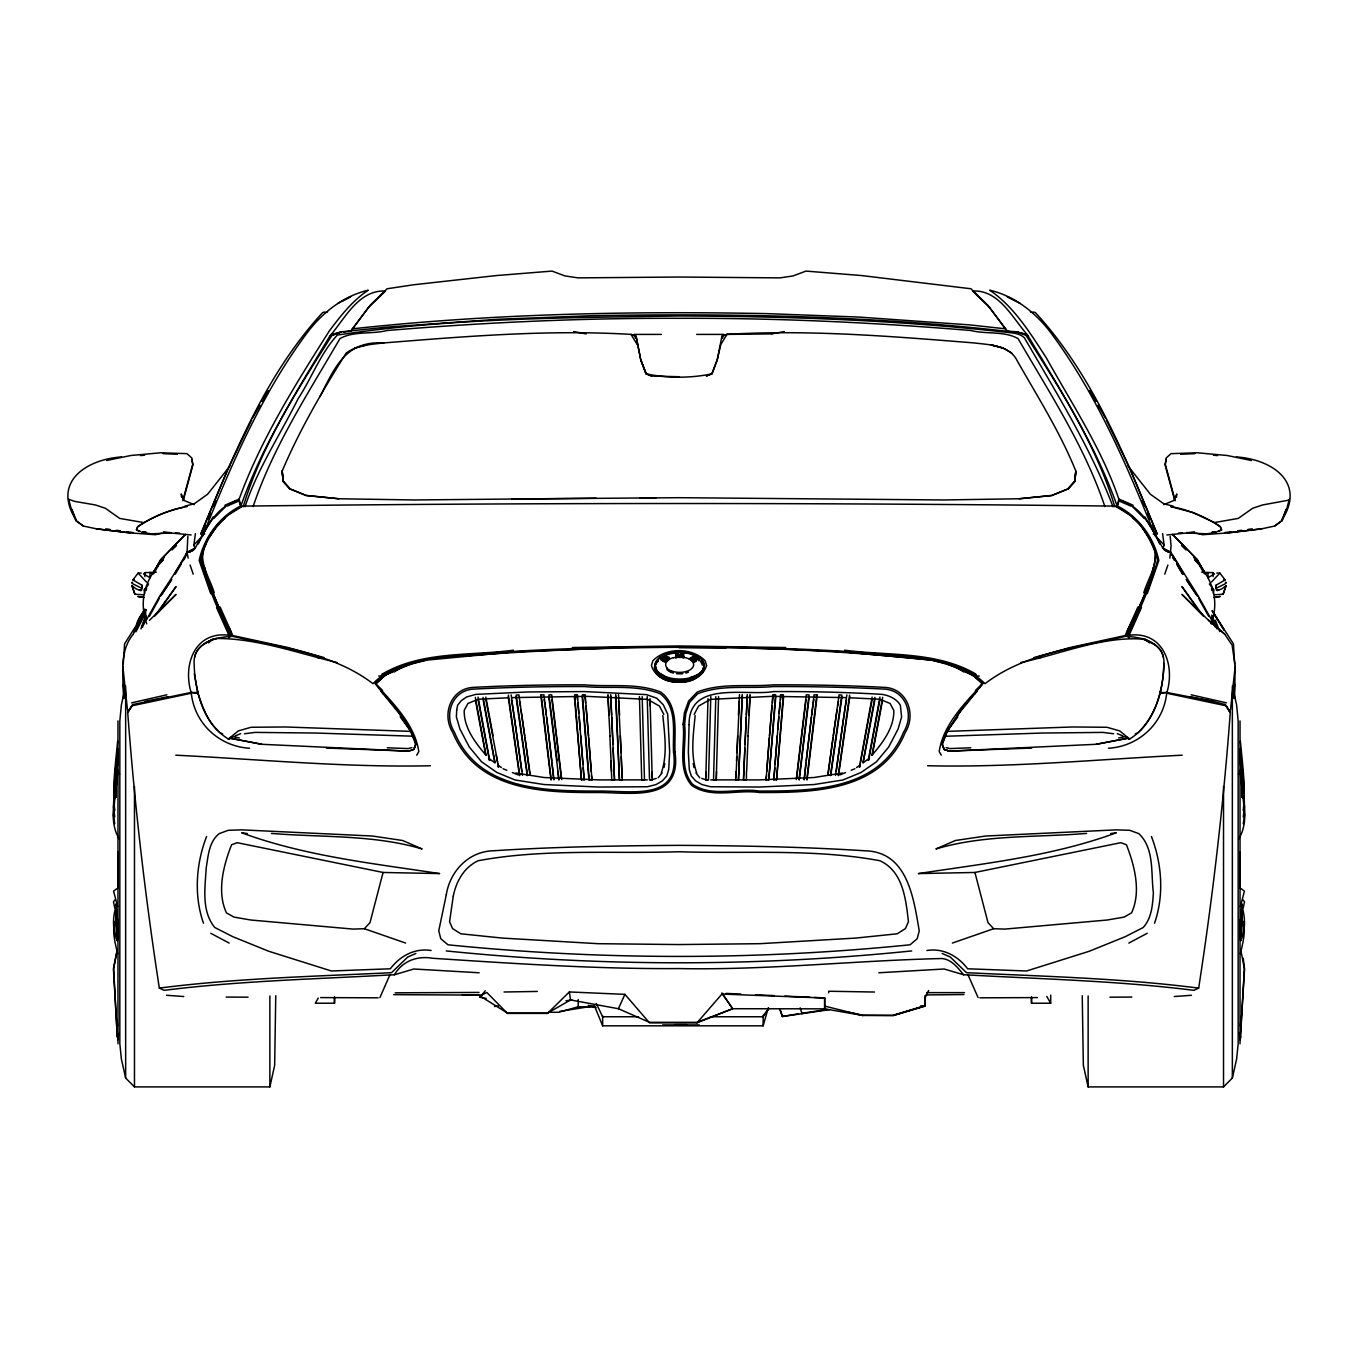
<?xml version="1.0" encoding="UTF-8"?>
<svg xmlns="http://www.w3.org/2000/svg" width="1358" height="1358" viewBox="0 0 1358 1358"><rect width="100%" height="100%" fill="white"/><g stroke="black" fill="none" stroke-linecap="round" stroke-linejoin="round"><path stroke-width="1.5" d="M117.976 888.047L117.976 851.772M275.759 995.72L274.656 1065.283L269.869 1086.909L134.476 1086.909L125.649 1078.031L121.388 1059.087L119.827 1043.674L119.827 931.944L119.843 720.86L121.388 704.87L125.649 685.926M318.264 998.079L315.311 1003.222L334.509 1003.222L334.509 997.349M334.509 1003.222L334.526 996.891M768.339 1007.704L763.128 1025.833L602.646 1025.816L602.663 1015.903L602.663 1016.769L638.566 1016.769M763.128 1025.833L763.145 1015.886L768.9 1008.298L763.128 1016.769L710.336 1016.769M814.189 997.434L824.662 997.926L824.662 1008.841L732.658 1008.722L697.027 1022.336L649.447 1022.319L618.382 1008.722L570.547 999.946L547.529 1013.136L507.485 1013.119L480.036 995.957L486.792 992.477L507.485 1013.424L547.512 1013.408L569.325 991.951L624.918 994.362L649.464 1022.829L697.01 1022.829L732.658 1008.722L721.964 993.207L732.658 1008.722M925.002 995.669L925.002 1006.125L893.225 1015.58L862.941 1015.478L824.662 1008.841L824.662 997.926M1240.024 720.928L1240.024 1043.81M703.444 668.017C698.063 685.892 672.312 684.721 659.224 676.267L659.224 675.384A22.679 13.257 0.2 0 1 655.727 663.077L658.07 660.514M671.429 680.358L671.429 681.241L659.224 675.384L664.622 679.289L664.622 678.423C676.25 681.852 692.088 683.295 701.101 673.704M925.002 1006.125L925.019 998.028L928.668 990.508M115.736 797.027L116.347 769.29M133.339 634.084C118.604 651.653 123.527 676.539 123.442 697.723M1031.486 996.891L1031.503 1003.239L1050.668 1003.222L1050.719 995.125M123.289 663.909L124.563 643.879L135.189 627.124M116.041 796.484L116.126 790.475M117.331 940.721L117.942 920.13L117.331 940.721C112.918 931.792 112.748 920.605 114.768 911.099M494.567 1006.533L498.522 1005.922M559.649 1011.421L594.431 1005.837L594.414 1006.94L578.236 1006.787L558.732 1012.27L548.411 1012.287M1240.669 940.721L1240.058 920.13L1240.669 940.721C1245.082 931.792 1245.252 920.605 1243.232 911.099M695.432 659.326L694.532 659.088M695.534 660.429L695.432 657.917A23.103 12.68 0 0 0 692.903 659.716M1163.874 663.417C1163.246 691.205 1154.775 723.678 1129.601 739.024L1124.831 736.732L1118.669 737.954M1241.619 778.389L1240.194 748.75L1243.402 780.086L1244.539 806.941L1243.232 816.888M763.128 1016.769L763.145 1015.886M117.331 749.497L118.146 760.225L117.942 762.449L117.807 748.75L114.887 774.247L113.461 806.941L114.768 816.888M677.404 657.204L677.37 657.527A15.685 8.606 0 0 0 676.012 657.578L675.792 657.085M675.775 657.595L675.995 652.587A21.83 11.984 0 0 1 677.557 652.536L679.696 656.321M707.993 698.691L705.736 780.035L708.486 779.899L710.794 696.518M705.804 777.896L705.973 771.616M715.819 696.671L713.51 780.035L716.26 779.899L716.498 771.48M716.26 779.899L718.569 696.518M742.419 695.924L738.463 779.848L735.713 779.933L735.934 771.667M735.951 777.71L739.397 700.915M738.463 779.848L742.232 694.532M746.459 771.565L746.425 779.679L743.488 779.933L747.256 694.634M1242.095 913.459L1241.772 924.815L1239.769 932.759M1242.095 904.496L1239.769 927.921M746.645 771.412L748.156 735.781M828.635 992.783L828.703 991.238L874.484 992.036M736.528 760.887L736.715 756.712M736.902 752.553L737.632 735.883M744.863 748.377L743.488 779.933M745.033 744.218L746.272 717.058M747.969 735.934L750.193 695.924M1234.558 697.723L1235.186 666.218L1232.13 645.22L1224.661 634.084L1208.535 620.334L1181.969 594.414L1203.409 616.176L1181.918 586.554L1196.347 607.162M677.455 656.542L677.574 653.741L679.051 657.527L680.613 657.204M738.413 715.123L739.499 694.634M748.92 715.021L750.023 694.532M766.031 779.848L772.821 694.702L775.554 694.702L768.781 779.848L766.031 779.848L766.557 775.673M773.805 779.848L780.595 694.702L783.328 694.719L776.555 779.848L773.805 779.848L774.79 767.932M1239.769 753.86L1240.058 762.449L1240.669 749.497M141.249 573.042L138.109 573.11L132.897 579.9L142.047 585.264L141.555 589.898L140.774 590.662L136.021 588.795L131.964 585.688L134.9 594.278L143.575 594.77M746.357 714.97L747.443 696.026M1233.93 698.572L1234.677 684.16M677.336 656.593L677.404 655.642M117.807 1039.685L117.942 1037.24M1240.482 1026.122L1240.822 1019.943M114.768 823.763L113.461 815.649L117.807 760.039M144.899 576.624L145.136 572.635L156.34 572.142M1211.268 623.831L1211.523 619.825L1198.197 595.975L1170.935 552.502L1163.076 548.462C1151.991 529.603 1142.451 505.804 1118.924 500.134L1118.058 504.887M1211.319 623.661C1219.891 598.929 1211.794 578.135 1194.7 559.547L1200.353 565.675L1204.631 572.906M116.771 778.949L117.433 768.9M117.823 762.873L118.231 756.847M766.778 771.48L769.307 737.937M775.028 764.367L777.251 735.866M1240.669 1037.597L1240.194 1039.685L1244.539 969.357L1240.856 950.379M116.381 778.389L118.231 753.86M114.598 797.757L115.803 797.316L116.058 794.04M1240.38 1037.902L1244.42 967.915L1243.215 958.205M149.72 578.033L150.144 572.533L153.607 573.874M1196.415 533.253L1202.594 534.712L1227.938 532.879L1261.582 528.839L1274.67 526.038L1282.241 520.454L1286.365 509.046L1281.68 520.335C1306.362 482.803 1272.582 459.428 1236.442 456.933M769.477 735.849L772.04 705.939M777.761 729.602L778.796 717.092M829.466 1009.656L782.446 1016.548L779.933 1008.875M1241.653 935.679L1242.298 915.445L1241.042 910.403M796.756 777.574L806.075 699.659M798.996 779.747L809.029 694.923L806.279 694.821L796.246 779.645M799.302 779.764L809.249 696.552M804.021 779.645L814.053 694.821L817.244 694.94L807.076 779.764M806.771 779.747L816.803 694.923M1240.058 750.295L1240.194 748.75M780.578 699.54L780.884 696.331M783.634 696.331L776.555 779.848M804.326 779.662L806.041 762.449M117.62 770.427C117.314 792.614 106.942 818.399 119.148 838.871M773.109 696.331L772.43 702.731M775.859 696.314L768.781 779.848M779.136 713.188L780.205 702.731M1108.434 748.241C1138.683 746.476 1163.5 723.559 1166.692 693.225L1226.189 705.821L1230.297 712.322C1223.439 804.598 1212.779 896.653 1198.673 988.115L1193.852 990.338C1119.162 980.9 1043.284 979.135 968.067 974.942L963.603 974.772L944.166 969.001L878.847 972.769M187.845 536.274L187.065 552.299L174.571 573.704M195.416 533.592L193.888 544.914L194.924 548.462C206.009 529.603 215.549 505.804 239.076 500.134L239.942 504.887M1176.469 497.249L1176.809 493.922L1173.821 500.508L1163.806 504.65M1235.186 666.218L1230.518 709.759L1229.279 710.964L1230.297 712.322M204.702 567.508L206.688 577.931L230.911 636.596C215.464 636.749 192.768 643.845 194.126 663.417C194.754 691.205 203.225 723.678 228.399 739.024L233.169 736.732L239.331 737.954M828.024 775.35L833.014 737.852M830.451 775.503L841.824 695.075L839.074 694.906L827.701 775.333M830.756 775.52L842.028 696.705M835.493 775.333L846.866 694.906M838.226 775.486L849.599 695.075M838.531 775.52L849.802 696.705M806.228 760.684L811.405 717.126M836.256 771.174L844.031 715.072M811.66 715.038L812.848 706.007M695.16 715.547C693.31 734.457 690.305 754.793 696.739 773.041M1243.215 810.488C1245.931 787.521 1242.485 764.164 1240.38 741.23M833.303 735.781L837.088 709.674M675.554 657.645A12.103 6.637 0 0 0 676.267 657.595L677.404 655.744M1166.692 693.225C1175.434 665.403 1163.551 630.842 1129.126 635.255L1127.089 636.596C1142.536 636.732 1165.215 643.828 1163.874 663.383C1163.602 687.284 1156.914 713.018 1140.109 730.706M844.303 713.273L846.56 699.743M813.102 704.412L813.866 699.659M1243.232 823.763L1244.539 815.649L1240.194 760.039M859.427 767.083L872.142 697.095M859.733 767.1L860.276 763.841M860.548 762.211L872.074 699.93M868.628 760.395L879.848 699.93M117.62 741.23C115.515 764.181 112.069 787.521 114.785 810.488M863.264 762.483L874.807 700.202M1213.322 593.378L1213.933 589.762M862.958 762.449L874.891 697.367M868.305 760.361L879.933 697.095M871.972 755.184L882.666 697.367M872.277 755.201L882.581 700.202M837.648 706.058L838.514 701.322M664.045 767.474L664.775 763.536M1153.298 567.508L1151.312 577.931L1127.089 636.596M1169.849 558.121L1171.088 545.882L1170.155 536.274M1240.38 953.791C1242.723 943.301 1245.999 932.029 1243.215 921.42M202.495 533.168L203.004 530.689M1216.751 573.042L1219.891 573.11L1225.103 579.9L1215.953 585.264L1216.445 589.898L1217.226 590.662L1221.979 588.795L1226.036 585.688L1223.1 594.278L1214.425 594.77M1243.402 797.757L1242.197 797.316L1243.113 792.919M241.147 505.227C262.4 445.22 297.13 390.629 329.773 336.173C344.915 318.689 358.478 289.78 385.434 291.019L368.544 307.434L350.788 331.114L343.625 332.116M244.983 506.789C257.528 468.765 280.257 434.611 298.03 398.862C311.661 378.22 320.556 353.08 337.361 335.07C450.007 317.993 565.166 317.772 679 315.973C788.574 316.329 898.3 320.132 1007.246 332.387C1013.187 333.066 1019.756 333.372 1024.356 337.735C1056.218 392.649 1090.44 447.427 1113.017 506.789M1240.194 921.59L1244.539 901.933L1243.232 899.964M1082.241 995.72L1083.345 1065.283L1088.131 1086.909L1223.524 1086.909L1232.351 1078.031L1236.612 1059.087L1238.173 1043.674L1238.157 720.86L1236.612 704.87L1232.351 685.926M1166.352 459.089L1165.045 464.894L1174.534 499.608M253.097 506.619C273.094 446.816 308.402 392.92 339.958 338.566C354.014 330.741 371.803 334.441 387.03 330.52C484.144 322.474 581.53 317.942 679 318.315C776.47 317.942 873.856 322.474 970.97 330.52C986.197 334.441 1003.986 330.741 1018.042 338.566C1049.598 392.92 1084.906 446.816 1104.903 506.619M1159.783 544.015L1155.03 534.39L1153.366 534.118L1153.927 532.438C1126.427 464.096 1096.857 395.738 1053.18 335.952C1037.733 314.36 1016.022 296.299 989.744 290.205C1014.307 306.959 1030.213 333.202 1046.186 357.595C1071.852 403.801 1101.813 448.887 1118.856 499.116L1118.483 500.729L1130.942 506.127M1118.924 500.134L1116.48 506.619C1137.427 516.668 1153.757 537.615 1157.474 560.599C1150.549 586.707 1138.955 611.304 1127.836 635.833L1129.126 637.717L1129.126 635.255L1141.484 607.45M243.184 506.772C261.738 445.068 297.64 389.373 332.014 335.324L341.86 331.759L387.913 327.023L499.269 319.181L591.782 315.701C732.777 313.223 874.212 315.718 1014.375 332.116M136.258 630.248L140.197 619.231L145.849 610.183M116.958 910.403L115.702 915.445L116.347 935.679M146.477 619.825L159.803 595.975L186.352 555.32L187.065 552.502L194.924 548.462M383.075 872.464L370.004 922.608L364.351 928.719L353.131 929.093L250.772 920.011L233.949 917.108L226.447 912.865C216.584 891.748 223.527 865.199 231.59 844.744L237.192 842.69L383.075 872.464L439.636 873.584C373.161 863.433 305.075 856.151 241.707 832.793L247.377 833.54M1286.79 508.758L1289.302 499.252M114.785 921.42C112.001 932.029 115.277 943.301 117.62 953.791M194.822 657.051C196.384 646.815 207.231 641.027 216.245 638.481C257.307 638.311 297.368 653.079 337.123 662.517M182.787 500.762L192.717 464.198L191.817 457.969L186.946 453.64L160.6 452.791L130.877 455.49L106.586 460.498M183.466 499.608L192.955 464.894L191.648 459.089M227.058 506.127L239.517 500.729L239.144 499.116C260.821 439.5 295.263 384.738 329.111 331.25C340.434 316.159 352.316 300.712 368.256 290.205C341.978 296.299 320.267 314.36 304.82 335.952C261.143 395.738 231.573 464.096 204.073 532.438L204.634 534.118L202.97 534.39L198.217 544.015M702.256 672.431L703.444 668.187M658.07 661.346L655.744 663.858L654.556 668.187L655.744 672.431L659.224 676.267M655.744 663.858L654.556 668.017C658.851 684.143 680.494 684.059 693.378 679.289L698.776 675.384A22.679 13.257 -0.1 0 0 703.444 667.338M1241.823 905.294L1242.197 904.021M1031.69 748.054L949.327 751.127L944.116 749.378L942.214 744.15L947.375 731.368L1072.718 726.971L1106.991 727.277L1119.688 730.91L1129.601 739.024L1126.97 738.413L1096.127 744.303L949.327 751.127L944.116 749.378L942.214 744.15L946.764 731.623L963.484 706.533L982.666 683.583L972.651 674.841L945.643 663.349L931.944 660.175L843.386 651.806L783.922 649.056M1154.521 923.185C1164.247 895.499 1161.956 863.603 1151.397 836.477M1163.076 548.462L1164.112 544.914L1162.584 533.592M144.508 590.255L148.633 583.957M979.288 676.029L973.975 676.08L982.53 683.957C964.706 703.291 943.182 724.646 939.193 751.602L941.281 755.184M1164.774 574.145L1167.897 565.03M1223.1 594.278L1226.036 585.688M722.439 338.244L723.78 334.408L696.705 334.408M931.469 660.09C949.191 664.809 970.851 669.511 982.394 684.008L963.484 706.533M326.31 748.054L408.673 751.127L413.884 749.378L415.786 744.15L410.625 731.368L285.282 726.971L251.009 727.277L238.312 730.91L228.399 739.024L231.03 738.413L261.873 744.303L408.673 751.127L413.884 749.378L415.786 744.15C409.301 720.538 390.272 702.765 375.606 684.008L385.349 674.841L412.357 663.349L426.056 660.175L514.614 651.806L604.293 648.275M413.884 749.378L415.786 744.15M596.213 498.233L414.258 499.965L338.753 498.759L306.178 495.5L290.137 488.982L283.211 481.428L282.175 471.056C299.643 429.875 322.406 390.934 346.137 353.114C356.95 345 370.904 344.457 383.805 342.929C466.201 336.36 548.598 329.451 631.029 334.408L636.07 336.207L640.755 359.819L646.085 373.806C666.897 378.305 691.103 378.305 711.915 373.806L717.245 359.785L721.93 336.207L726.971 334.357C809.402 329.519 891.799 336.343 974.195 342.946C989.473 344.83 1009.707 344.983 1017.363 361.075C1037.868 397.147 1060.242 432.489 1075.825 471.056L1074.806 481.394L1067.863 488.982L1051.822 495.5L1019.247 498.759L943.742 499.965L679 497.69L511.932 499.014M711.915 373.773L706.398 375.996L711.915 373.823L717.245 359.819L720.792 344.542L726.971 334.408L771.751 333.881M142.522 627.192L146.325 617.296M140.943 628.958L146.274 615.123M143.744 624.018L145.849 618.569M141.538 627.345L145.764 616.447M206.603 836.477C196.044 863.603 193.753 895.499 203.479 923.185M1143.759 592.903C1148.104 577.574 1161.328 560.328 1152.263 544.388M1147.238 593.718L1158.832 560.498C1154.011 537.428 1138.14 516.142 1116.87 505.719M203.208 535.714L200.882 533.847C233.016 456.254 264.98 375.114 322.644 312.578L324.698 311.984M117.62 906.533L113.58 891.12L117.144 888.505M203.802 528.788L205.381 525.02M207.74 519.35L210.117 513.68M213.257 506.127L215.633 500.457M661.261 773.041C667.695 754.793 664.69 734.457 662.84 715.547M1137.902 607.026L1125.171 635.544L1069.815 647.579L1034.049 657.544M379.901 997.621L389.848 974.942L394.397 974.772L413.834 969.001L479.153 972.769M205.737 544.388C196.672 560.328 209.896 577.574 214.241 592.903M618.382 1008.722L624.918 994.362M1219.891 573.11L1211.472 582.073M947.986 729.806L944.574 736.291L1042.418 733.031L1102.951 732.403L1113.56 733.761M251.671 419.928L227.652 469.562L200.882 533.847M239.076 500.134L241.52 506.619C220.573 516.668 204.243 537.615 200.526 560.599C207.808 586.877 218.859 612.288 230.911 636.596M694.176 714.393L698.572 706.075L710.404 699.37L771.463 696.348L846.238 697.622M153.369 572.906L157.647 565.675L163.299 559.547C146.138 578.168 138.109 599.048 146.732 623.831M680.426 657.527C681.241 652.146 681.954 655.405 683.091 657.595A12.103 6.637 0 0 0 683.804 657.645L683.498 652.587A16.313 8.946 0 0 0 682.293 652.519L679.696 654.845M149.312 616.328L159.463 598.131M153.963 573.212L158.19 565.811M252.588 418.009L259.972 405.193M262.077 401.544L268.392 390.561M972.515 675.113L973.975 676.08L957 667.627L963.773 671.989M185.656 554.947L187.065 552.299L194.941 548.293M1127.106 631.436C1138.887 606.788 1154.249 580.749 1155.573 553.181C1150.43 540.043 1143.64 526.734 1132.538 517.67M204.073 532.438L213.104 516.94M319.894 396.74C335.358 366.405 345.764 340.637 383.805 342.946M416.719 755.184L418.807 751.602C414.869 724.476 392.937 703.189 375.334 683.583C388.439 669.443 408.52 664.741 426.531 660.09M175.25 574.213L181.293 563.943M183.33 560.43L185.35 557.035M117.62 1037.902L119.249 1033.268M1127.785 629.925L1132.827 621.608L1125.918 636.257C1077.98 647.274 1025.035 653.011 985.025 683.685C960.31 659.241 922.303 658.121 889.999 654.912C819.876 648.394 749.395 647.189 679 647.002C594.261 647.138 509.335 649.124 425.139 659.513C406.551 663.841 386.572 669.409 372.975 683.685C332.965 653.011 280.02 647.274 232.082 636.257C220.573 611.439 208.962 586.35 201.799 559.869C203.276 543.573 213.681 528.517 225.462 517.67M146.358 609.725L133.525 633.541L137.735 620.793L144.831 609.572M145.883 612.865L135.868 631.843M145.561 610.76L135.087 630.112L139.467 617.652L144.882 609.131M1238.852 838.871C1251.058 818.399 1240.686 792.614 1240.38 770.427M389.848 974.942C314.666 979.135 238.804 980.9 164.148 990.338L159.327 988.115C145.221 896.653 134.561 804.598 127.703 712.322L131.811 705.821L191.308 693.225C194.5 723.559 219.317 746.476 249.566 748.241M132.812 704.564L127.703 712.322M209.726 536.834L217.704 524.46L228.331 514.563M947.375 731.368L958.969 713.289L974.84 693.802M1211.726 590.526L1212.966 588.608L1209.367 583.957M667.898 657.798L665.064 659.139A3.887 2.139 0 0 1 664.571 658.902L667.525 657.442L667.847 659.326M114.768 899.964L113.461 901.933L117.807 921.59M161.636 594.668L171.838 579.374M160.482 596.315L170.701 581.02M1238.428 774.128L1240.686 770.801M161.653 607.162L176.082 586.554L154.591 616.176L176.031 594.414L149.465 620.334M350.788 331.114L370.123 305.278L387.081 288.762L413.732 284.756L496.23 275.572L552.01 271.091L565.013 275.946L578.016 277.881L679 277.032L779.984 277.881L792.987 275.946L805.99 271.091L861.77 275.572L970.919 288.762L987.877 305.278L1007.212 331.114L1016.14 331.759L1025.986 335.324C1060.36 389.373 1096.245 445.068 1114.816 506.772M185.299 534.56L160.617 559.869L153.76 571.905L160.702 559.7L185.384 534.407M681.512 655.541L680.85 656.525L681.631 655.625M946.764 731.623L957.814 716.854M975.027 693.87L977.471 690.577M656.406 662.398L658.749 659.292M486.198 998.402L480.053 997.349L485.247 990.729M229.926 466.066L207.587 494.261L194.211 503.818L184.875 506.127M658.206 777.794L662.042 773.008M394.397 974.772C402.324 961.057 417.279 955.54 432.591 958.273C514.648 963.603 596.739 969.137 679 968.577C766.863 970.308 854.42 960.53 942.112 958.527C951.737 959.563 957.899 967.83 963.603 974.772M871.921 755.32C882.683 742.741 894.294 727.667 893.785 710.336L890.033 703.444L879.712 699.217L850.414 697.808M697.01 1022.829L721.947 994.056L824.662 998.028M1067.863 488.965L1074.806 481.394L1075.842 471.056L1074.789 481.411L1067.846 488.965L1051.805 495.483L1019.247 498.759M193.888 544.914L201.748 536.783M213.698 518.518L225.275 506.907M161.347 560.311L164.335 557.391M171.957 549.973L176.489 545.577M975.417 690.441L982.683 683.566M208.555 642.911L212.544 639.346L216.262 638.481M662.365 657.985L665.42 656.644A2.58 1.426 0 0 0 665.641 657L663.451 658.392A18.961 10.406 0 0 1 662.348 657.985L662.365 659.445M1154.792 535.714L1157.118 533.847C1124.984 456.254 1093.02 375.114 1035.356 312.578L1033.302 311.984M145.136 572.635L143.507 573.925L149.38 577.337M666.455 661.193L666.32 661.295A13.699 7.52 0 0 0 665.488 661.991L663.06 661.346M690.254 659.564L690.254 658.104L694.719 655.524A18.163 9.964 0 0 1 695.432 655.897L695.89 657.679A38.38 21.066 0 0 0 696.264 657.934M667.304 660.752L668.374 659.988L667.355 660.073M1274.67 526.038L1282.241 520.454M695.432 655.897L693.327 657.408L693.327 658.868M666.982 660.99L666.642 661.227A66.474 36.496 0 0 1 665.641 661.94L664.164 661.363A106.841 58.666 0 0 1 663.434 661.057M856.559 767.576L859.784 765.233M863.009 762.89L869.476 758.205M659.988 658.392C671.972 650.075 696.773 649.107 702.358 665.148M694.532 658.019L695.058 657.255M183.296 507.23C167.17 510.897 151.383 517.364 137.735 526.683L136.445 529.926L140.23 531.47L136.445 529.926L137.735 526.683C152.537 516.838 169.546 509.522 187.166 506.602M1170.935 552.502L1171.648 555.32L1170.935 552.299L1163.059 548.293M394.227 671.989L401 667.627L385.485 675.113L375.606 684.008M228.416 739.024L231.963 736.732M973.601 674.128L976.215 674.383L975.027 675.045L974.772 673.398C935.221 651.076 888.047 655.846 844.523 650.21M241.13 505.719C219.86 516.142 203.989 537.428 199.168 560.498L210.762 593.718M667.898 659.275L666.32 659.139M228.483 514.869L242.573 506.127C533.507 502.647 824.493 502.647 1115.427 506.127L1129.516 514.869M329.773 336.173L341.86 331.759L330.741 334.662L332.557 334.577M203.445 644.388L212.544 639.346M1128.838 943.08L1147.204 933.302M1135.356 734.016L1138.717 732.251M337.735 303.496L350.754 296.689L341.86 301.137M189.152 552.282L193.787 549.956L189.152 552.214M378.712 676.029L383.941 675.741L401 667.627M415.871 953.469L407.807 956.966L391.511 972.684C314.19 976.436 236.054 978.201 159.327 988.115M224.885 505.261L239.144 499.116M839.923 774.892L845.559 772.583M851.177 770.275L854.929 768.747M235.053 735.968L240.706 733.659M695.194 661.363L693.717 661.94A66.474 36.496 0 0 1 693.378 661.702M666.693 658.291L666.88 656.746M1204.393 573.874L1207.856 572.533L1212.864 572.635L1214.493 573.925L1208.62 577.337M721.93 336.207L726.971 334.391M1110.623 833.54L1116.293 832.793C1052.925 856.151 984.839 863.433 918.364 873.584L974.925 872.464L1120.808 842.69L1126.41 844.744C1134.473 865.199 1141.416 891.748 1131.553 912.865L1124.051 917.108L1107.228 920.011L1004.869 929.093L993.649 928.719L952.365 943.063M132.643 582.242L131.607 582.565L132.32 583.567L141.877 588.303L142.047 585.264M650.448 780.239L656.27 778.406M666.693 656.814L665.607 655.744L663.468 656.22A38.38 21.066 0 0 1 662.721 656.729A66.355 36.428 0 0 0 660.565 658.324L661.991 660.429A106.841 58.666 0 0 0 662.721 660.735M1222.183 594.295L1223.202 593.989M895.194 1014.613L925.002 1005.667L920.826 1005.888L925.019 1005.972L893.225 1015.445M132.897 579.9L134.052 579.577M325.564 312.442L327.618 311.865M1020.876 662.517C1061.769 653.86 1103.307 635.459 1145.456 639.346C1152.789 643.166 1162.142 647.766 1163.161 657.051M698.742 660.718L699.166 658.426L696.23 658.494A53.217 29.214 0 0 0 697.859 657.289A15.838 8.691 0 0 1 697.265 656.933L693.429 657.425L693.531 658.986M411.83 747.596L408.232 748.581L387.217 747.783M131.573 702.85L166.847 694.804M692.903 661.193C692.461 659.105 697.401 660.65 699.557 659.02M693.48 661.652A13.699 7.52 0 0 1 693.87 661.991L696.298 661.346M354.744 348.106L366.711 344.966M217.891 730.706C207.061 720.708 202.393 706.262 197.81 692.665L191.122 692.444L132.812 704.564L128.721 710.964L127.482 709.759L122.814 666.218M161.585 533.253L155.406 534.712L130.062 532.879L96.418 528.839L83.33 526.038L75.759 520.454L71.635 509.046L76.32 520.335C51.638 482.803 85.418 459.428 121.558 456.933M667.423 656.593L669.426 657.51L666.642 659.767A66.474 36.496 0 0 1 665.641 660.48L660.565 658.324M1126.987 738.413L1096.127 744.303M1289.065 500.084L1262.617 504.955L1252.636 508.282L1238.258 518.416L1214.425 522.558L1192.901 512.577L1170.834 506.602M690.254 658.104L695.432 657.747M144.763 701.526L167.951 696.739M1215.478 597.299L1220.146 596.501L1213.95 597.486M771.751 333.898L784.364 331.556M1211.268 588.88L1212.966 588.608L1213.492 590.255M782.463 1016.378L798.538 1013.815M842.283 773.025L813.765 777.54L759.122 779.899L710.709 779.882M911.744 950.923C757.374 966.743 600.626 966.743 446.256 950.923M1216.174 532.387L1206.583 533.847L1186.892 532.947M802.595 1013.187L827.039 1009.537M1036.765 658.087L1040.975 657.493M1224.967 532.54L1231.265 531.691M1237.562 530.825L1241.755 530.265M1248.053 529.416L1252.263 528.839M244.44 733.761L255.049 732.403L315.582 733.031L413.29 736.206L410.014 729.806M1227.938 532.879L1261.582 528.839M565.947 1000.761L572.058 1000.031M352.435 328.84C489.78 313.834 628.16 310.948 766.201 313.613L858.748 317.059L970.07 324.918L1005.565 328.84M139.297 590.153L141.555 589.898M1166.861 534.95L1194.802 532.234L1186.637 532.642M140.468 455.575L144.593 455.219M468.697 655.591C622.762 644.201 778.236 643.539 931.944 660.175M513.477 650.21C469.495 655.982 421.37 650.822 381.785 674.383L384.399 674.128M1182.207 755.184C1097.4 759.411 1012.457 767.643 927.582 765.759M1174.28 996.534L1191.458 995.278M430.418 765.759C345.543 767.643 260.6 759.411 175.793 755.184M675.775 656.118L676.012 656.118A15.685 8.606 0 0 1 677.37 656.067M1086.621 833.405C1036.375 837.58 984.703 834.457 935.917 848.954L955.387 840.5L985.704 836.019L1116.378 829.857L1129.788 830.315L1138.785 833.625C1154.639 848.461 1150.803 873.262 1153.383 892.851C1152.602 904.92 1151.72 918.059 1143.232 927.497L1125.256 936.68L1089.133 951.296L1026.597 970.987L967.643 968.78C957.95 955.998 943.301 947.884 926.886 950.498M507.586 697.808L478.288 699.217L467.967 703.444L464.215 710.336C463.706 727.667 475.317 742.741 486.079 755.32M511.762 697.622L586.537 696.348L647.596 699.37L659.428 706.075L663.824 714.393M1180.628 454.268L1194.853 453.64M171.108 532.947L151.417 533.847L141.826 532.387M431.114 950.498C414.699 947.884 400.05 955.998 390.357 968.78L331.403 970.987L268.867 951.296L232.744 936.68L214.768 927.497C201.137 910.862 205.126 887.47 206.229 867.694C208.249 855.778 208.945 841.722 219.215 833.625L228.212 830.315L241.622 829.857L372.296 836.019L402.613 840.5L422.083 848.954C373.297 834.457 321.625 837.58 271.379 833.405M550.924 779.764L540.756 694.94L543.947 694.821L553.979 779.645M970.783 747.783L949.768 748.581L946.17 747.596M1166.878 692.444L1159.936 693.48L1160.513 691.086L1160.19 692.665L1166.895 692.461L1213.237 701.526L1225.188 704.564L1229.279 710.964L1225.188 704.564M572.363 647.528L679 645.95L785.637 647.528M699.268 1024.917L662.687 1024.917M479.034 992.426L395.195 992.817M504.022 992.002L537.344 991.442M1178.472 533.049L1182.682 532.998M584.195 779.848L581.445 779.848L574.672 694.719L577.405 694.702L584.195 779.848L583.21 767.932M589.219 779.848L582.446 694.702L585.179 694.702L591.969 779.848L588.914 779.848L582.141 696.314M963.908 994.565L926.071 994.905M677.557 652.536L678.202 653.996M979.899 997.824L1037.342 997.587M1109.927 997.179L1131.859 997.078M639.584 497.928L656.033 497.877M591.969 779.848L591.443 775.673M661.295 334.408L634.22 334.408L635.561 338.244M679.051 656.067L680.426 656.067M647.291 779.882L598.878 779.899L544.235 777.54L515.717 773.025M926.665 992.63L964.503 992.63M862.924 1015.207L893.191 1015.36M479.714 995.108L393.667 994.65M675.028 1024.628L686.927 1024.645M226.141 997.078L248.073 997.179M320.658 997.587L378.101 997.824M581.445 779.848L574.366 696.331M679 647.664L725.936 648.021M175.318 532.998L179.528 533.049M682.123 656.067L683.804 656.186M475.792 994.735L480.002 994.803M462.399 994.752L479.221 995.075M637.208 344.559L631.029 334.408L636.07 336.207L640.755 359.802L646.085 373.823L651.602 376.03L679 376.726M753.707 648.275L784.143 649.175M216.516 607.45L228.874 635.255L228.874 637.717L230.164 635.833L228.874 635.255C194.907 630.893 182.651 664.707 191.122 692.444L198.064 693.48L194.279 673.789M615.581 695.924L619.367 779.679L622.287 779.933L618.603 700.915M611.575 779.679L614.512 779.933L610.744 694.634M163.147 453.64L177.372 454.268M726.157 993.411L740.84 994.073M755.506 994.752L774.366 995.618M784.856 996.093L809.996 997.247M1007.212 331.114L989.456 307.434L972.566 291.019C998.962 289.627 1012.253 317.721 1027.259 334.662L1016.14 331.759L1027.259 334.662L1028.227 336.173C1060.87 390.629 1095.6 445.22 1116.853 505.227M171.363 532.642L163.198 532.234L191.138 534.95M1201.66 572.142L1207.856 572.533L1208.28 578.033M143.575 522.558L119.742 518.416L105.364 508.282L95.383 504.955L74.486 501.357L68.698 499.252M166.542 995.278L183.72 996.534M843.59 651.874L889.303 655.591M1213.407 455.219L1217.532 455.575M338.753 498.759L306.195 495.466L290.137 488.965L283.211 481.411L282.158 471.056L283.211 481.411L290.137 488.965M1216.445 589.898L1218.703 590.153M96.418 528.839L130.062 532.879M105.737 528.839L109.947 529.416M116.245 530.265L120.438 530.825M126.735 531.691L133.033 532.54M317.025 657.493L321.235 658.087M144.05 597.486L137.854 596.501L142.522 597.299M1170.834 506.602C1188.471 509.539 1205.463 516.855 1220.282 526.683L1221.555 529.926L1217.77 531.47L1221.555 529.926L1220.265 526.683L1214.425 522.558M261.873 744.303L231.013 738.413M146.732 588.88L145.034 588.608L146.274 590.526M573.636 331.556L586.249 333.898M848.58 1012.304L860.87 1014.799M1251.414 460.498L1227.123 455.49L1197.4 452.791L1171.054 453.64L1166.183 457.969L1165.283 464.198L1175.213 500.762M1191.153 694.804L1226.427 702.85M1190.066 696.722L1213.254 701.526M1141.755 638.481L1154.555 644.388M662.365 660.192L660.922 659.818M1173.125 506.127L1163.789 503.818L1150.413 494.261L1128.074 466.066M824.679 1006.108L862.924 1015.58M1003.239 348.089L991.272 344.966L1003.256 348.106L1011.829 353.148M323.951 657.544L288.185 647.579L232.829 635.544L220.098 607.026M1030.382 311.865L1032.436 312.442M1223.948 579.577L1225.103 579.9M588.235 1005.327L596.162 1007.653M134.798 593.989L135.817 594.295M701.746 778.406L707.552 780.239M1225.357 582.242L1226.393 582.565L1225.68 583.567L1216.123 588.303L1215.953 585.264M405.635 943.063L364.351 928.719M949.327 751.127L944.116 749.378L942.214 744.15M1198.673 988.115C1121.946 978.201 1043.81 976.436 966.489 972.684L950.193 956.966L942.129 953.469M651.602 375.996L646.085 373.773L640.755 359.785M1117.294 733.659L1122.947 735.968M667.304 677.693L659.988 673.992M503.071 768.747L506.823 770.275M512.441 772.583L518.077 774.892M194.194 504.65L184.179 500.508L181.191 493.922L181.531 497.249M1118.856 499.116L1133.115 505.261M1240.856 888.505L1244.42 891.12L1240.38 906.533M957 667.627L974.076 675.741M1016.14 301.137L1007.246 296.689L1020.265 303.496M1168.848 552.214L1164.213 549.888L1168.848 552.282M219.283 732.251L222.644 734.016M210.796 933.302L229.162 943.08M660.073 674.162L663.519 676.097M1025.443 334.577L1028.227 336.173M1126.037 736.732L1129.584 739.024M693.31 660.633L692.359 659.988M667.44 658.341L668.56 659.156M488.524 758.205L494.991 762.89M498.216 765.233L501.441 767.576M75.759 520.454L83.33 526.038M1224.661 634.084L1208.535 620.334M614.512 779.933L613.137 748.377M1145.456 639.346L1149.445 642.911M1129.669 514.563L1140.296 524.46L1148.274 536.834M375.317 683.566L382.583 690.441M1181.494 545.543L1186.077 550.007M1193.614 557.357L1196.687 560.345M1132.725 506.907L1144.302 518.518M1156.252 536.783L1164.112 544.914M993.649 928.719L987.996 922.608L974.925 872.464M1157.118 533.847L1130.348 469.562L1106.329 419.928M383.16 693.802L399.031 713.289L410.625 731.368M677.727 655.625L678.372 656.559M695.975 773.008L699.811 777.794M146.528 582.073L138.109 573.11M380.529 690.577L382.973 693.87M400.186 716.854L411.236 731.623M1172.616 534.407L1197.298 559.7L1204.156 571.752L1197.383 559.869L1172.701 534.56M677.846 655.541L678.508 656.525M117.314 770.801L119.572 774.128M1187.299 581.02L1197.518 596.315M1186.162 579.374L1196.364 594.668M1212.185 610.744L1233.437 643.879L1234.711 663.909M1213.084 612.441L1224.22 630.265L1212.219 610.879M230.215 629.925L225.173 621.608L230.894 631.436M1172.65 557.035L1174.67 560.498L1172.65 556.984M1176.707 563.943L1182.767 574.281L1176.69 563.876M1238.751 1033.268L1240.686 1036.578M1172.378 554.743L1183.429 573.704M1144.896 516.94L1153.927 532.438M385.485 675.113L383.924 675.741M1089.608 390.561L1095.923 401.544M1098.028 405.193L1105.412 418.009M1199.844 565.862L1204.003 573.161M1046.763 996.382L1050.668 1003.222M1198.537 598.131L1208.688 616.328M596.264 1003.443L602.663 1016.769M968.067 974.942L978.1 997.621M594.431 1005.837L602.646 1025.816M1142.367 500.457L1144.743 506.127M1147.883 513.68L1150.26 519.35M1152.619 525.02L1154.198 528.788M1212.236 616.447L1216.462 627.345M1215.393 620.266L1219.722 631.487M1211.726 615.123L1217.057 628.958M1211.675 617.296L1215.478 627.192M779.662 1008.977L782.446 1016.548M131.964 585.688L134.9 594.278M190.103 565.03L193.226 574.145M800.151 1007.806L802.001 1013.798M115.803 904.021L116.177 905.294M655.608 666.506L656.746 670.546M68.935 500.084L71.21 508.758M118.231 932.759L116.228 924.815L115.905 913.459M655.625 666.795L656.423 670.071M485.926 699.93L498.573 767.083M483.193 700.202L494.736 762.483M478.152 699.93L489.372 760.395M475.419 700.202L485.723 755.201M114.887 792.919L115.803 797.316M485.858 697.095L493.056 735.713M483.109 697.367L495.042 762.449M478.067 697.095L489.695 760.361M475.334 697.367L486.028 755.184M1154.996 530.689L1155.505 533.168M187.065 552.502L188.151 558.121M665.42 656.644L665.42 658.121M693.225 763.536L693.955 767.474M519.486 701.322L520.352 706.058M511.44 699.743L513.697 713.273M496.23 754.929L497.452 762.211M144.067 589.762L144.678 593.378M497.724 763.841L498.267 767.1M511.134 694.906L522.507 775.333M508.401 695.075L519.774 775.486M544.134 699.659L544.898 704.412M551.925 699.659L561.244 777.574M569.325 991.951L570.547 999.946M520.912 709.674L524.697 735.781M515.972 696.705L527.244 775.52M508.198 696.705L519.469 775.52M682.123 657.527L681.988 657.527A15.685 8.606 0 0 1 683.346 657.578L683.804 657.645M118.231 927.921L115.905 904.496M541.197 694.923L551.229 779.747M513.969 715.072L521.744 771.174M524.986 737.852L529.976 775.35M548.751 696.552L559.004 779.747M545.152 706.007L546.34 715.038M546.595 717.126L551.772 760.684M585.57 702.731L584.891 696.331M577.795 702.731L578.864 713.188M557.103 760.769L548.971 694.923L551.721 694.821L561.754 779.645M530.299 775.333L518.926 694.906L516.176 695.075L527.549 775.503M551.959 762.449L553.674 779.662M681.954 655.642L682.022 656.593L681.835 655.541M585.96 705.939L588.523 735.849M577.116 696.331L577.422 699.54M557.951 771.412L558.698 779.764M117.807 748.75L117.942 750.295M579.204 717.092L580.239 729.602M588.693 737.937L591.222 771.48M580.749 735.866L582.972 764.367M117.314 1036.578L113.58 967.915L117.127 950.379L113.461 969.357L117.331 1037.597M1241.942 794.04L1242.197 797.316M1239.769 756.847L1240.177 762.873M1240.567 768.9L1241.229 778.949M1212.864 572.635L1213.101 576.624M618.501 694.634L619.587 715.123M615.768 694.532L619.537 779.848M607.977 694.532L609.08 715.021M1240.058 1037.24L1240.194 1039.685M117.178 1019.943L117.518 1026.122M610.557 696.026L611.643 714.97M607.807 695.924L610.031 735.934M123.323 684.16L124.07 698.572M611.728 717.058L612.967 744.218M620.368 735.883L621.098 752.553M621.285 756.712L622.049 777.71M609.844 735.781L611.541 771.565M610.947 760.786L611.762 779.848M1241.653 769.29L1242.264 797.027M650.126 702.731L652.264 780.035L649.514 779.899L647.206 696.518M652.027 771.616L652.196 777.896M642.181 696.671L644.49 780.035L641.74 779.899L639.431 696.518M650.007 698.691L650.21 705.888M480.036 995.957L480.053 997.349M1241.874 790.475L1241.959 796.484M698.776 675.384L686.571 681.241M1031.503 997.349L1031.503 1003.239M578.236 999.505L578.236 1006.787M117.976 720.928L117.976 1043.81M1240.024 851.772L1240.024 888.047M1232.351 687.471L1232.351 1078.031M1223.524 786.52L1223.524 1086.909M1088.131 995.957L1088.131 1086.909M698.929 658.206L698.929 659.682M697.859 657.289L697.859 658.749A53.217 29.214 0 0 1 697.231 659.241M696.807 656.644L696.807 658.121M694.159 655.252L694.159 656.729M693.853 660.531L693.853 662.008M691.426 658.732L691.426 660.209M683.498 652.587L683.498 654.047M681.903 653.86L681.903 655.337M681.376 652.468L681.376 653.945M675.995 652.587L675.995 654.047M667.644 657.459L667.644 658.936M666.795 657.408L666.795 658.868M665.641 657L665.641 658.46M665.743 659.377L665.641 661.94M664.571 656.593L664.571 658.053M664.571 658.902L664.571 660.378M663.621 658.443L663.621 659.92M269.869 995.957L269.869 1086.909M134.476 786.52L134.476 1086.909M125.649 687.471L125.649 1078.031M688.421 672.159A14.021 7.707 0 0 1 685.807 673.076M682.836 673.653A14.021 7.707 0 0 1 676.42 673.653M673.466 673.076A14.021 7.707 0 0 1 670.852 672.159M670.801 672.159A14.14 7.758 0 0 1 666.965 669.528M697.384 658.732A66.355 36.428 0 0 1 698.097 659.258M664.351 676.114A24.58 13.495 0 0 0 695.092 676.114A24.699 13.563 0 0 0 701.814 671.514M668.917 653.453A24.58 13.495 0 0 1 695.092 655.048A24.699 13.563 0 0 1 701.814 659.53M664.232 676.114A24.699 13.563 0 0 1 657.51 671.514A24.427 13.41 0 0 1 655.048 665.59M660.412 657.017A24.699 13.563 0 0 1 668.798 653.334M704.31 665.59A24.427 13.41 0 0 1 701.814 671.514M698.895 656.882A24.427 13.41 0 0 1 698.895 673.721A24.699 13.563 0 0 1 690.509 677.404M660.463 656.882A24.427 13.41 0 0 0 657.544 671.225A24.699 13.563 0 0 0 664.232 675.809M660.463 657.153A24.699 13.563 0 0 1 668.849 653.47A24.58 13.495 0 0 1 690.441 653.47A24.699 13.563 0 0 1 698.946 657.153M660.463 675.486A24.427 13.41 0 0 1 657.544 661.159M701.814 672.991A24.699 13.563 0 0 1 695.092 677.574A24.58 13.495 0 0 1 668.917 679.17M668.798 679.17A24.699 13.563 0 0 1 660.412 675.486M701.814 661.159A24.427 13.41 0 0 1 701.814 672.991M692.257 661.295A14.021 7.707 0 0 1 690.594 669.494A14.14 7.758 0 0 1 685.807 671.616A14.021 7.707 0 0 1 670.886 670.682M667.067 668.068A14.021 7.707 0 0 1 668.73 659.852M673.5 657.764A14.021 7.707 0 0 1 688.455 658.681M670.733 670.699A14.14 7.758 0 0 1 666.88 668.068M668.543 659.784A14.14 7.758 0 0 1 673.347 657.679M688.421 658.596A14.14 7.758 0 0 1 692.257 661.227M693.565 660.684A23.103 12.68 0 0 1 694.651 659.971M663.468 657.679A38.38 21.066 0 0 1 663.094 657.934M701.814 660.854A24.427 13.41 0 0 1 698.895 675.198A24.699 13.563 0 0 1 690.509 678.881A24.58 13.495 0 0 1 668.917 678.881M660.463 675.198A24.427 13.41 0 0 1 657.544 660.854M668.798 678.881A24.699 13.563 0 0 1 660.412 675.198M683.108 724.187C685.434 744.099 677.031 768.764 691.68 785.382C711.371 799.132 737.377 789.151 759.445 792.512C813.612 792.699 881.138 791.476 905.226 732.522C916.752 714.206 906.889 687.759 883.719 687.335C846.9 685.417 810.081 684.704 773.228 684.839C747.986 687.148 721.098 682.48 697.078 692.156L688.591 701.067L684.432 712.695L683.108 724.187M684.602 724.357C686.944 743.811 678.576 767.83 692.529 784.245C711.965 797.672 737.581 787.623 759.309 791.052C812.78 791.086 879.695 790.39 903.596 732.098C914.749 714.664 905.565 689.372 883.311 689.049C846.611 687.165 809.894 686.418 773.143 686.571C748.122 688.913 721.404 684.211 697.605 693.836L689.66 702.307L685.841 713.34L684.602 724.357M689.083 724.612L688.336 752.026L689.304 769.579L691.256 775.927L695.568 780.833L701.933 784.568L710.54 786.74L759.241 787.046L814.053 784.534L842.928 779.984L861.108 772.464L876.419 761.804L888.726 746.968L898.096 728.991L901.627 716.939L900.354 705.192C896.45 698.691 889.388 695.602 882.191 694.379C845.966 692.19 809.707 691.426 773.415 691.578C746.187 696.348 688.608 680.002 689.083 724.612M456.695 710.047L456.373 716.939L459.904 728.991L469.274 746.968L481.581 761.804L496.892 772.464L515.072 779.984L543.947 784.534L598.759 787.046L647.46 786.74L656.067 784.568L662.432 780.833L666.744 775.927L668.696 769.579L669.664 752.026L667.695 714.121L663.315 704.802L656.763 698.216L646.561 694.634L584.585 691.578L527.43 691.986L475.809 694.379L466.609 696.96L461.381 700.575L457.646 705.192L456.695 710.047M673.551 752.128C680.409 801.458 631.826 790.729 598.691 791.052C545.22 791.086 478.305 790.39 454.404 732.098C443.251 714.664 452.435 689.372 474.689 689.049C511.389 687.165 548.106 686.418 584.857 686.571C609.878 688.913 636.596 684.211 660.395 693.836C677.948 707.739 672.482 732.743 673.551 752.128M675.028 752.196C681.716 802.323 632.607 792.631 598.555 792.512C544.388 792.699 476.862 791.476 452.774 732.522C441.248 714.206 451.111 687.759 474.281 687.335C511.1 685.417 547.919 684.704 584.772 684.839C610.014 687.148 636.902 682.48 660.922 692.156C679.323 706.279 674.128 732.132 675.028 752.196M453.266 896.161L449.566 921.726L452.587 928.583L460.786 933.795L502.188 938.072L598.063 943.691L679 944.557L759.937 943.691L855.812 938.072L897.214 933.795L905.413 928.583L908.434 921.726C905.854 899.369 903.172 871.412 879.882 860.734C813.951 848.427 745.78 853.961 679 851.738C612.22 853.961 544.049 848.427 478.118 860.734C463.995 867.439 456.22 881.308 453.266 896.161M446.307 894.667L438.753 930.875L440.79 938.734L447.97 944.795C601.221 960.293 756.779 960.293 910.03 944.795L917.21 938.734L919.247 930.875C913.645 898.351 907.687 851.67 864.927 850.787C803.036 846.815 740.993 845.728 679 845.355C617.007 845.728 554.964 846.815 493.073 850.787C468.527 851.534 450.024 871.157 446.307 894.667M706.55 665.539C700.1 687.81 657.9 687.81 651.45 665.539L652.808 660.854C665.692 647.257 692.308 647.257 705.192 660.854L706.55 665.539M1215.783 531.793L1211.828 532.404L1215.783 531.759M146.172 532.404L142.217 531.793L146.172 532.387M197.81 692.665L197.487 691.069L197.793 692.682"/></g></svg>
